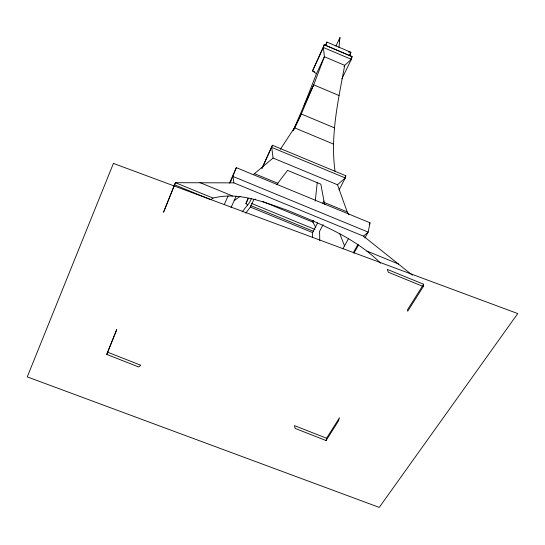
<?xml version="1.0" encoding="UTF-8"?>
<svg xmlns="http://www.w3.org/2000/svg" width="545" height="545" viewBox="0 0 545 545"><rect width="100%" height="100%" fill="white"/><g stroke="black" fill="none" stroke-linecap="round" stroke-linejoin="round"><path stroke-width="0.82" d="M312.496 237.634L312.612 232.579L317.66 222.864M335.107 171.723C330.059 135.95 338.22 100.369 344.706 65.359L351.341 59.364L352.09 56.585L324.255 44.731L312.537 70.952L316.468 73.752L303.987 105.567L293.258 130.371M338.983 47.579L339.93 37.605L335.958 46.059M313.15 220.487L312.973 222.169L315.725 227.394M315.242 201.132L317.238 182.623M423.295 286.541L423.601 284.245L387.304 269.394L388.231 272.2L423.295 286.541L407.701 311.25L407.469 309.846L423.601 284.245M339.235 41.611L339.93 37.605M326.087 440.564L326.557 438.241L339.46 417.763L338.534 420.842L326.087 440.564L295.097 428.397L294.477 425.631L326.557 438.241M229.493 183.154L236.305 167.656L370.041 222.816L368.168 232.102L364.85 238.002M261.852 168.344L272.439 145.263L345.85 175.769L345.319 177.97L339.051 189.953M350.639 59.575L352.09 56.585L349.924 55.74L350.871 52.279L326.946 42.081L325.208 45.828M349.924 55.74L325.883 45.508L326.946 42.081M272.439 145.263L262.179 168.194M247.832 205.097L245.931 203.612L248.098 198.346M236.305 167.656L230.297 182.698M106.745 354.42L116.671 329.732L106.745 354.42L138.709 366.969L140.767 365.232L107.685 352.227M380.635 263.18C354.829 237.484 320.031 223.641 286.929 210.132C263.473 201.827 238.26 191.581 213.02 198.087L175.422 182.704L163.616 212.066L175.422 182.704L233.873 182.868L363.481 236.155L412.415 275.211M224.274 204.559L228.042 196.036M231.053 207.563L236.183 196.146M245.931 203.612L248.404 198.223M251.299 198.762L249.542 202.57L242.157 211.876M245.822 213.068L250.373 207.08L253.922 199.422M316.468 73.752L324.404 56.735L323.396 47.476L324.255 44.731L325.883 45.508M303.987 105.567L313.695 84.829L324.404 56.735L344.706 65.359L343.997 66.824M293.026 130.855L301.31 113.98L313.695 84.829L339.004 95.504M294.218 129.104L301.31 113.98L334.432 127.864M349.44 55.249L350.871 52.279L348.432 52M341.878 78.848L351.341 59.364L323.396 47.476L312.537 70.952L314.833 71.92M313.75 220.657L312.973 222.169L262.649 201.507M322.701 203.319L323.873 201.057M345.067 177.268L345.85 175.769M323.096 224.622L319.588 231.291L319.758 240.447M342.894 248.813L348.48 238.655M353.426 252.485L357.997 244.323M369.21 224.302L370.041 222.816M353.909 253.234L358.487 245.066M280.341 149.337L294.457 127.796L333.295 144.016M276.833 184.483L287.556 170.387L320.848 184.169L324.125 201.888L325.072 204.75M273.086 158.057L337.484 184.748L345.319 177.97L271.717 147.402L273.086 158.057L253.33 174.584M363.481 236.155L368.168 232.102L233.035 176.485L233.873 182.868M234.152 200.669L240.079 196.35M213.02 198.087L210.847 199.661L174.516 184.803M253.936 199.552L255.55 199.136M250.646 205.547L313.573 231.339M250.373 207.08L312.612 232.579M251.395 203.36L314.942 229.411M199.967 182.609L232.531 195.962M366.928 251.061L398.599 264.046M254.76 173.766L277.964 183.338M324.268 202.447L347.199 211.91L348.807 214.798M339.753 233.642L344.508 245.877M337.484 184.748L347.199 211.91M113.428 163.411L27.25 376.888L379.245 507.395L517.75 313.579L113.428 163.411"/></g></svg>
